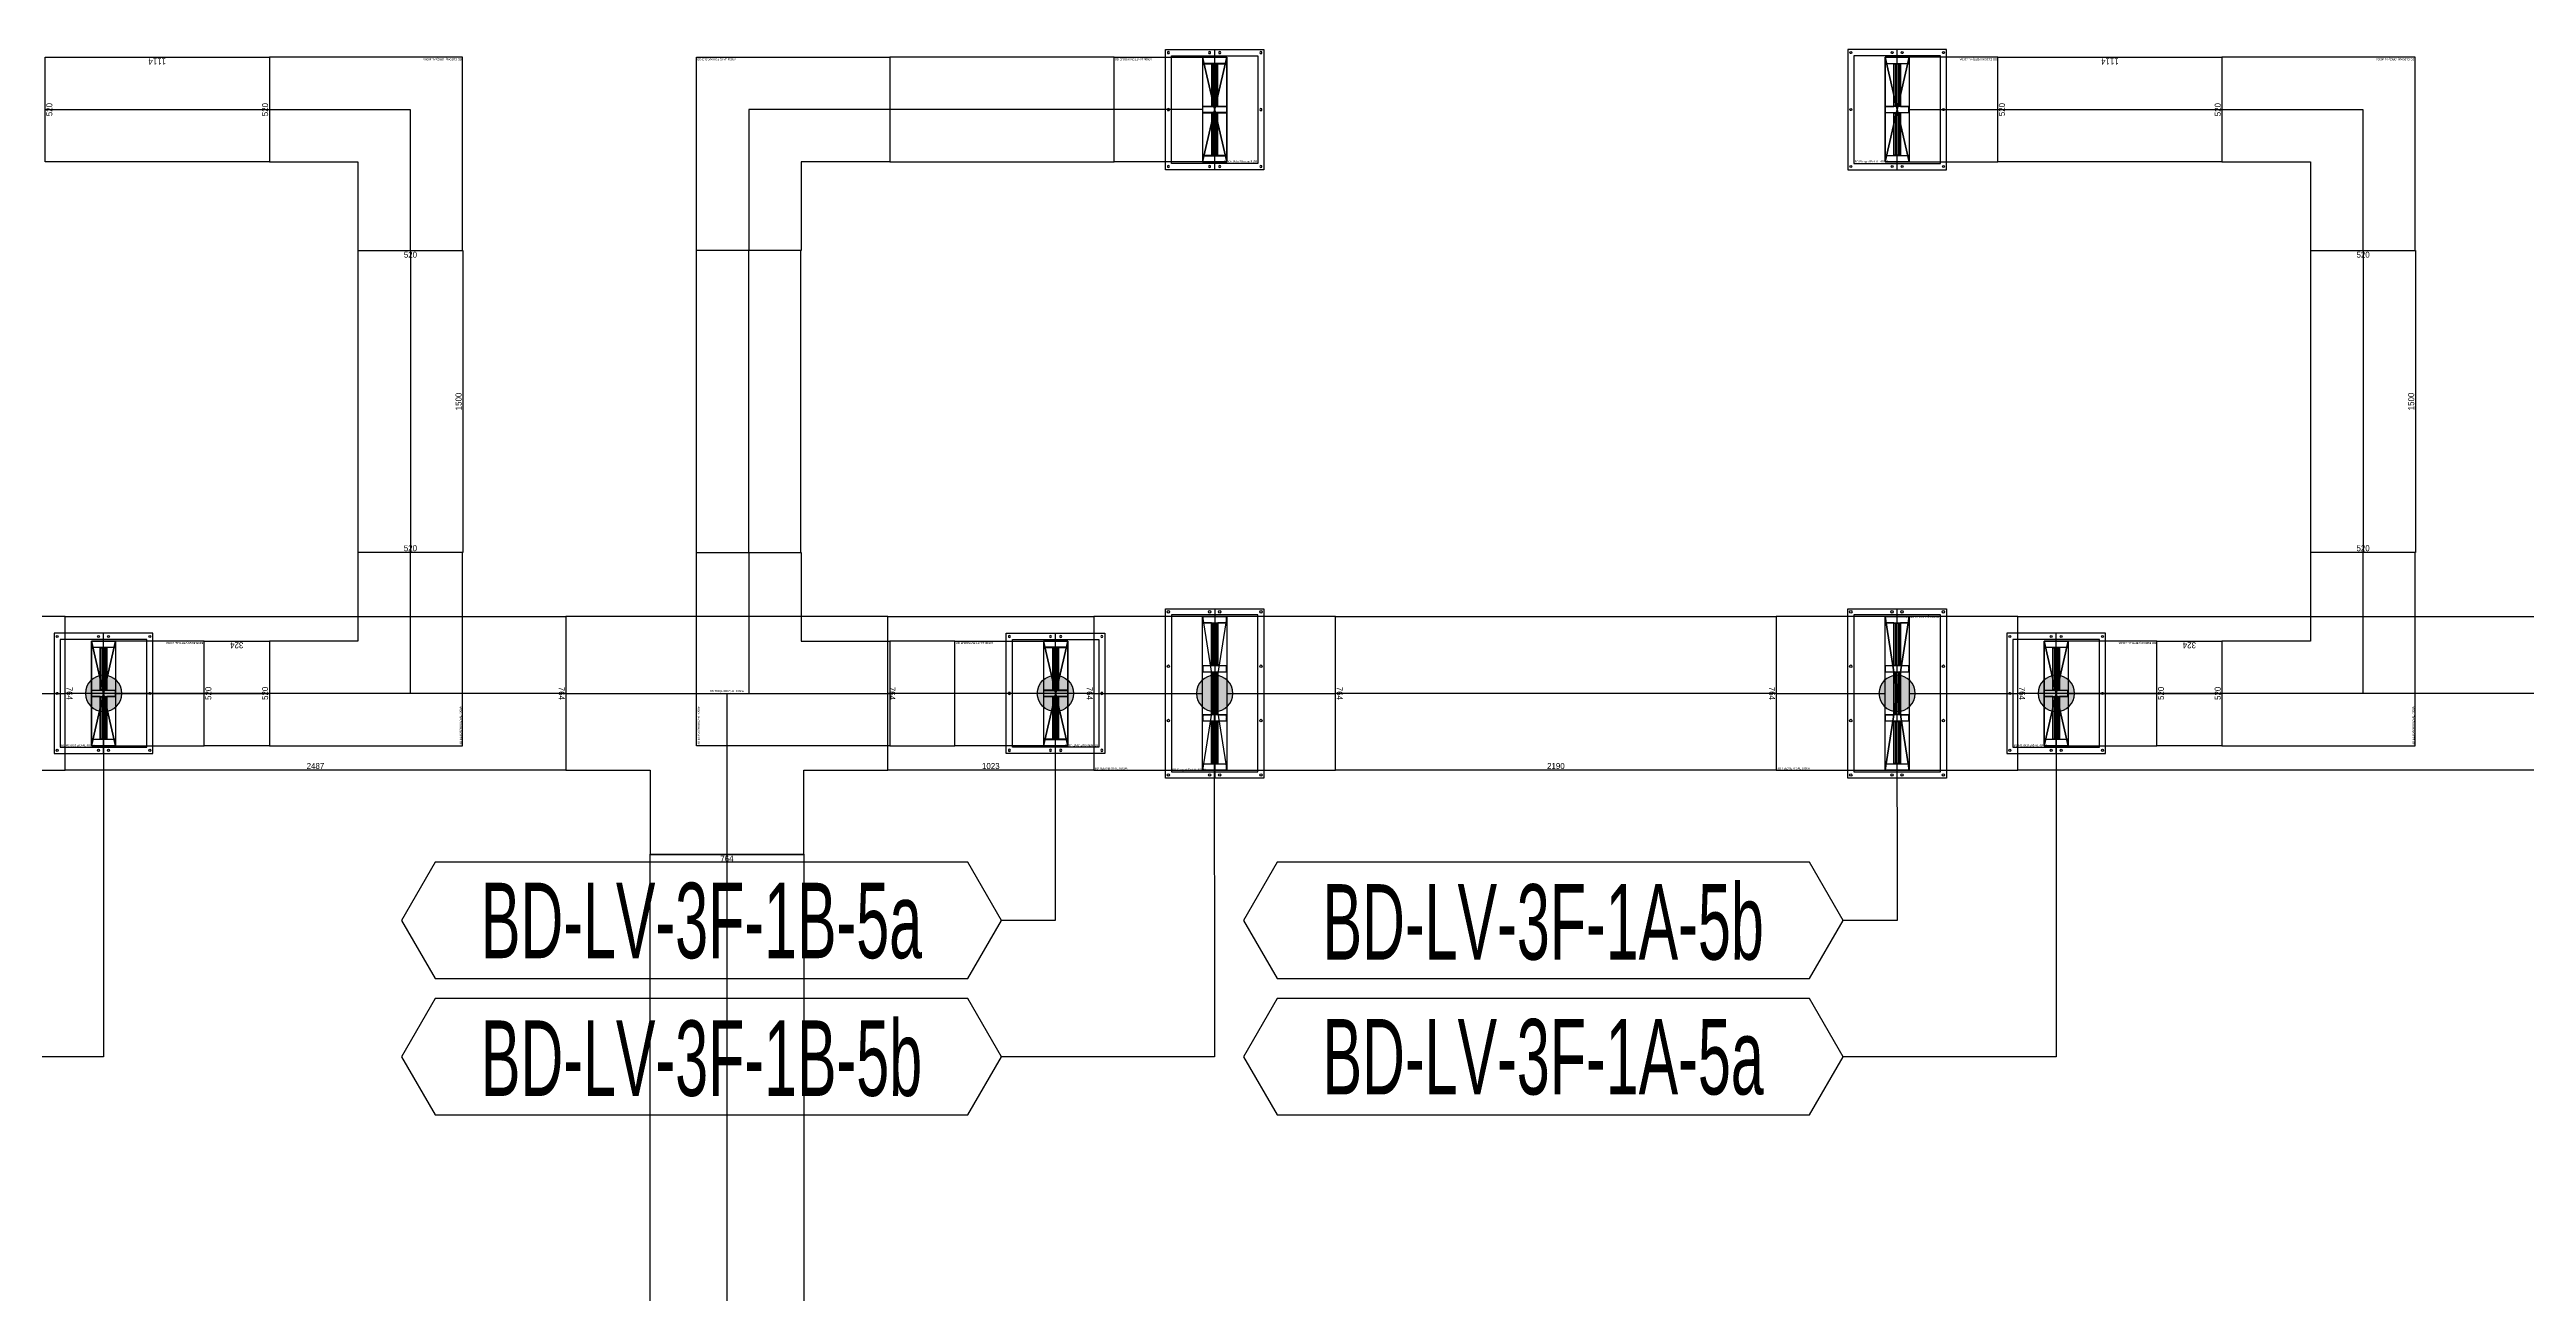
# Model space of a CAD drawing. Header units: millimetres. Extents: x 28486 to 374549, y -351975 to 868946.
# Drawn here: x 121921 to 134225, y 486474 to 492654 of the extents above; entities that cross this region are included whole.
import ezdxf
from ezdxf.enums import TextEntityAlignment as Align

# ---------------------------------------------------------------- set-up
doc = ezdxf.new("R2010")
doc.units = ezdxf.units.MM
doc.header["$LTSCALE"] = 150
doc.layers.get('Defpoints').update_dxf_attribs({"color": 150})
for name, color, linetype in [('-----27 Bus Duct_LV_380-220V', 200, 'Continuous'), ('-----27 Bus Duct_LV_380-220V_LOAD BANK', 7, 'Continuous'), ('-----29 주기', 1, 'Continuous'), ('-----30 Text', 2, 'Continuous'), ('-----99 Cable Schedule', 2, 'Continuous')]:
    doc.layers.add(name, color=color, linetype=linetype)
doc.styles.add('ELEC', font='')
doc.styles.get("Standard").update_dxf_attribs({"font": ''})
doc.styles.get('ELEC').set_extended_font_data('Dotum')
doc.styles.get('Standard').set_extended_font_data('Dotum')
doc.dimstyles.new('전기통신참고용-치수', dxfattribs={"dimscale": 15, "dimtxt": 2, "dimasz": 0, "dimexe": 0, "dimexo": 0, "dimgap": 0.4, "dimtad": 4, "dimdec": 0, "dimzin": 0, "dimdsep": 46, "dimtxsty": 'Standard', "dimblk": 'NONE', "dimcen": 0, "dimse1": 1, "dimse2": 1, "dimsd1": 1, "dimsd2": 1, "dimclrd": 8, "dimclre": 8, "dimclrt": 8, "dimadec": 0, "dimazin": 0, "dimtfac": 1, "dimtdec": 0, "dimtix": 1, "dimtmove": 2, "dimatfit": 0, "dimldrblk": 'NONE', "dimfxl": 2, "dimtolj": 1, "dimtzin": 0, "dimarcsym": 0})

# ---------------------------------------------------------------- blocks, each defined once
blk = doc.blocks.new('*D330')
at = {"layer": 'Defpoints', "color": 0, "transparency": 16777216}
for p in [(0, -9677), (764, -9677), (764, -9677)]:
    blk.add_point(p, dxfattribs=at)
at = {"color": 0, "transparency": 16777216, "insert": (382, -9699), "char_height": 30, "attachment_point": 5}
blk.add_mtext('\\A1;{\\C0;764}', dxfattribs=at)
blk = doc.blocks.new('_None')
blk = doc.blocks.new('*D331')
at = {"layer": 'Defpoints', "color": 0, "transparency": 16777216}
for p in [(764, -9677), (764, -9677), (764, -15771)]:
    blk.add_point(p, dxfattribs=at)
at = {"color": 0, "transparency": 16777216, "insert": (743, -12724), "char_height": 30, "attachment_point": 5, "rotation": 90}
blk.add_mtext('\\A1;{\\C0;6094}', dxfattribs=at)
blk = doc.blocks.new('*D332')
at = {"layer": 'Defpoints', "color": 0, "transparency": 16777216}
for p in [(0, -15771), (764, -15771), (764, -15771)]:
    blk.add_point(p, dxfattribs=at)
at = {"color": 0, "transparency": 16777216, "insert": (382, -15750), "char_height": 30, "attachment_point": 5}
blk.add_mtext('\\A1;{\\C0;764}', dxfattribs=at)
blk = doc.blocks.new('*U21')
at = {"color": 0}
blk.add_lwpolyline([(-800, -382), (-382, -382), (-382, -800), (382, -800), (382, -382), (800, -382), (800, 382), (-800, 382)], close=True, dxfattribs=at)
at = {"color": 1}
for points in [[(-800, 0), (800, 0)], [(0, 0), (0, -800)]]:
    blk.add_lwpolyline(points, dxfattribs=at)
at = {"color": 0, "style": 'ELEC'}
blk.add_text('BD TEE(HORIZ)-AL 6300A', height=10, dxfattribs=at).set_placement((0, 10), align=Align.MIDDLE)
blk = doc.blocks.new('*U5')
at = {"color": 1}
for p, q in [((60, 382), (-60, -382)), ((-60, 382), (60, -382))]:
    blk.add_line(p, q, dxfattribs=at)
at = {"color": 0}
blk.add_line((0, 420.5), (0, -420.5), dxfattribs=at)
for points in [[(245, -420.5), (-245, -420.5), (-245, 420.5), (245, 420.5)], [(-215, -389.5), (215, -389.5), (215, 389.5), (-215, 389.5)]]:
    blk.add_lwpolyline(points, close=True, dxfattribs=at)
at = {"color": 1}
blk.add_lwpolyline([(60, -382), (-60, -382), (-60, 382), (60, 382)], close=True, dxfattribs=at)
for points in [[(-60, 136, -0.41421356), (-58, 138), (-17.2, 138, 0.41421356), (-16.2, 139), (-16.2, 349, 0.41421356), (-17.2, 350), (-58, 350, -0.41421356), (-60, 352), (-60, 382, -0.41421356), (-59, 381), (-59, 352, 0.41421356), (-58, 351), (58, 351, 0.41421356), (59, 352), (59, 381, -0.41421356), (60, 382), (60, 352, -0.41421356), (58, 350), (17.2, 350, 0.41421356), (16.2, 349), (16.2, 139, 0.41421356), (17.2, 138), (58, 138, -0.41421356), (60, 136), (60, 124, -0.41421356), (59, 125), (59, 136, 0.41421356), (58, 137), (-58, 137, 0.41421356), (-59, 136), (-59, 125, -0.41421356), (-60, 124), (-60, 124), (-60, 124), (-60, 124)], [(-15.2, 139), (-15.2, 349, -0.41421356), (-14.2, 350), (14.2, 350, -0.41421356), (15.2, 349), (15.2, 139, -0.41421356), (14.2, 138), (-14.2, 138, -0.41421356)], [(-14.2, 140), (-14.2, 348, -0.41421356), (-13.2, 349), (-8.85, 349, -0.41421356), (-7.85, 348), (-7.85, 140, -0.41421356), (-8.85, 139), (-13.2, 139, -0.41421356)], [(-6.85, 140), (-6.85, 348, -0.41421356), (-5.85, 349), (-1.5, 349, -0.41421356), (-0.5, 348), (-0.5, 140, -0.41421356), (-1.5, 139), (-5.85, 139, -0.41421356)], [(0.5, 140), (0.5, 348, -0.41421356), (1.5, 349), (5.85, 349, -0.41421356), (6.85, 348), (6.85, 140, -0.41421356), (5.85, 139), (1.5, 139, -0.41421356)], [(7.85, 140), (7.85, 348, -0.41421356), (8.85, 349), (13.2, 349, -0.41421356), (14.2, 348), (14.2, 140, -0.41421356), (13.2, 139), (8.85, 139, -0.41421356)], [(-60, -108, -0.41421356), (-58, -106), (-17.2, -106, 0.41421356), (-16.2, -105), (-16.2, 105, 0.41421356), (-17.2, 106), (-58, 106, -0.41421356), (-60, 108), (-60, 122, -0.41421356), (-59, 121), (-59, 108, 0.41421356), (-58, 107), (58, 107, 0.41421356), (59, 108), (59, 121, -0.41421356), (60, 122), (60, 108, -0.41421356), (58, 106), (17.2, 106, 0.41421356), (16.2, 105), (16.2, -105, 0.41421356), (17.2, -106), (58, -106, -0.41421356), (60, -108), (60, -121, -0.41421356), (59, -120), (59, -108, 0.41421356), (58, -107), (-58, -107, 0.41421356), (-59, -108), (-59, -120, -0.41421356), (-60, -121), (-60, -121), (-60, -121), (-60, -121)], [(-15.2, -105), (-15.2, 105, -0.41421356), (-14.2, 106), (14.2, 106, -0.41421356), (15.2, 105), (15.2, -105, -0.41421356), (14.2, -106), (-14.2, -106, -0.41421356)], [(-14.2, -104), (-14.2, 104, -0.41421356), (-13.2, 105), (-8.85, 105, -0.41421356), (-7.85, 104), (-7.85, -104, -0.41421356), (-8.85, -105), (-13.2, -105, -0.41421356)], [(-6.85, -104), (-6.85, 104, -0.41421356), (-5.85, 105), (-1.5, 105, -0.41421356), (-0.5, 104), (-0.5, -104, -0.41421356), (-1.5, -105), (-5.85, -105, -0.41421356)], [(0.5, -104), (0.5, 104, -0.41421356), (1.5, 105), (5.85, 105, -0.41421356), (6.85, 104), (6.85, -104, -0.41421356), (5.85, -105), (1.5, -105, -0.41421356)], [(7.85, -104), (7.85, 104, -0.41421356), (8.85, 105), (13.2, 105, -0.41421356), (14.2, 104), (14.2, -104, -0.41421356), (13.2, -105), (8.85, -105, -0.41421356)], [(-60, -352, -0.41421356), (-58, -350), (-17.2, -350, 0.41421356), (-16.2, -349), (-16.2, -139, 0.41421356), (-17.2, -138), (-58, -138, -0.41421356), (-60, -136), (-60, -123, -0.41421356), (-59, -124), (-59, -136, 0.41421356), (-58, -137), (58, -137, 0.41421356), (59, -136), (59, -124, -0.41421356), (60, -123), (60, -136, -0.41421356), (58, -138), (17.2, -138, 0.41421356), (16.2, -139), (16.2, -349, 0.41421356), (17.2, -350), (58, -350, -0.41421356), (60, -352), (60, -382, -0.41421356), (59, -381), (59, -352, 0.41421356), (58, -351), (-58, -351, 0.41421356), (-59, -352), (-59, -381, -0.41421356), (-60, -382), (-60, -382), (-60, -382), (-60, -382)], [(-15.2, -349), (-15.2, -139, -0.41421356), (-14.2, -138), (14.2, -138, -0.41421356), (15.2, -139), (15.2, -349, -0.41421356), (14.2, -350), (-14.2, -350, -0.41421356)], [(-14.2, -348), (-14.2, -140, -0.41421356), (-13.2, -139), (-8.85, -139, -0.41421356), (-7.85, -140), (-7.85, -348, -0.41421356), (-8.85, -349), (-13.2, -349, -0.41421356)], [(-6.85, -348), (-6.85, -140, -0.41421356), (-5.85, -139), (-1.5, -139, -0.41421356), (-0.5, -140), (-0.5, -348, -0.41421356), (-1.5, -349), (-5.85, -349, -0.41421356)], [(0.5, -348), (0.5, -140, -0.41421356), (1.5, -139), (5.85, -139, -0.41421356), (6.85, -140), (6.85, -348, -0.41421356), (5.85, -349), (1.5, -349, -0.41421356)], [(7.85, -348), (7.85, -140, -0.41421356), (8.85, -139), (13.2, -139, -0.41421356), (14.2, -140), (14.2, -348, -0.41421356), (13.2, -349), (8.85, -349, -0.41421356)]]:
    blk.add_lwpolyline(points, format="xyb", close=True, dxfattribs=at)
at = {"color": 0}
for centre in [(-230, 405), (-25, 405), (25, 405), (230, 405), (-230, 135), (230, 135), (-230, -135), (230, -135), (-230, -405), (-25, -405), (25, -405), (230, -405)]:
    blk.add_circle(centre, 6, dxfattribs=at)
at = {"color": 0, "style": 'ELEC'}
blk.add_text('BD Flanged End-AL 6300A', height=10, dxfattribs=at).set_placement((-210, -379.5), align=Align.MIDDLE_LEFT)
blk = doc.blocks.new('*U23')
at = {"color": 1}
for p, q in [((60, 260), (-60, -260)), ((-60, 260), (60, -260))]:
    blk.add_line(p, q, dxfattribs=at)
at = {"color": 0}
blk.add_line((0, -298.5), (0, 298.5), dxfattribs=at)
for points in [[(-245, -298.5), (245, -298.5), (245, 298.5), (-245, 298.5)], [(-215, -267.5), (215, -267.5), (215, 267.5), (-215, 267.5)]]:
    blk.add_lwpolyline(points, close=True, dxfattribs=at)
at = {"color": 1}
blk.add_lwpolyline([(60, -260), (-60, -260), (-60, 260), (60, 260)], close=True, dxfattribs=at)
for points in [[(-60, 14, -0.41421356), (-58, 16), (-17.2, 16, 0.41421356), (-16.2, 17), (-16.2, 227, 0.41421356), (-17.2, 228), (-58, 228, -0.41421356), (-60, 230), (-60, 260, -0.41421356), (-59, 259), (-59, 230, 0.41421356), (-58, 229), (58, 229, 0.41421356), (59, 230), (59, 259, -0.41421356), (60, 260), (60, 230, -0.41421356), (58, 228), (17.2, 228, 0.41421356), (16.2, 227), (16.2, 17, 0.41421356), (17.2, 16), (58, 16, -0.41421356), (60, 14), (60, 2, -0.41421356), (59, 3), (59, 14, 0.41421356), (58, 15), (-58, 15, 0.41421356), (-59, 14), (-59, 3, -0.41421356), (-60, 2), (-60, 2), (-60, 2), (-60, 2)], [(-15.2, 17), (-15.2, 227, -0.41421356), (-14.2, 228), (14.2, 228, -0.41421356), (15.2, 227), (15.2, 17, -0.41421356), (14.2, 16), (-14.2, 16, -0.41421356)], [(-14.2, 18), (-14.2, 226, -0.41421356), (-13.2, 227), (-8.85, 227, -0.41421356), (-7.85, 226), (-7.85, 18, -0.41421356), (-8.85, 17), (-13.2, 17, -0.41421356)], [(-6.85, 18), (-6.85, 226, -0.41421356), (-5.85, 227), (-1.5, 227, -0.41421356), (-0.5, 226), (-0.5, 18, -0.41421356), (-1.5, 17), (-5.85, 17, -0.41421356)], [(0.5, 18), (0.5, 226, -0.41421356), (1.5, 227), (5.85, 227, -0.41421356), (6.85, 226), (6.85, 18, -0.41421356), (5.85, 17), (1.5, 17, -0.41421356)], [(7.85, 18), (7.85, 226, -0.41421356), (8.85, 227), (13.2, 227, -0.41421356), (14.2, 226), (14.2, 18, -0.41421356), (13.2, 17), (8.85, 17, -0.41421356)], [(-60, -230, -0.41421356), (-58, -228), (-17.2, -228, 0.41421356), (-16.2, -227), (-16.2, -17, 0.41421356), (-17.2, -16), (-58, -16, -0.41421356), (-60, -14), (-60, 0, -0.41421356), (-59, -1), (-59, -14, 0.41421356), (-58, -15), (58, -15, 0.41421356), (59, -14), (59, -1, -0.41421356), (60, 0), (60, -14, -0.41421356), (58, -16), (17.2, -16, 0.41421356), (16.2, -17), (16.2, -227, 0.41421356), (17.2, -228), (58, -228, -0.41421356), (60, -230), (60, -260, -0.41421356), (59, -259), (59, -230, 0.41421356), (58, -229), (-58, -229, 0.41421356), (-59, -230), (-59, -259, -0.41421356), (-60, -260), (-60, -260), (-60, -260), (-60, -260)], [(-15.2, -227), (-15.2, -17, -0.41421356), (-14.2, -16), (14.2, -16, -0.41421356), (15.2, -17), (15.2, -227, -0.41421356), (14.2, -228), (-14.2, -228, -0.41421356)], [(-14.2, -226), (-14.2, -18, -0.41421356), (-13.2, -17), (-8.85, -17, -0.41421356), (-7.85, -18), (-7.85, -226, -0.41421356), (-8.85, -227), (-13.2, -227, -0.41421356)], [(-6.85, -226), (-6.85, -18, -0.41421356), (-5.85, -17), (-1.5, -17, -0.41421356), (-0.5, -18), (-0.5, -226, -0.41421356), (-1.5, -227), (-5.85, -227, -0.41421356)], [(0.5, -226), (0.5, -18, -0.41421356), (1.5, -17), (5.85, -17, -0.41421356), (6.85, -18), (6.85, -226, -0.41421356), (5.85, -227), (1.5, -227, -0.41421356)], [(7.85, -226), (7.85, -18, -0.41421356), (8.85, -17), (13.2, -17, -0.41421356), (14.2, -18), (14.2, -226, -0.41421356), (13.2, -227), (8.85, -227, -0.41421356)]]:
    blk.add_lwpolyline(points, format="xyb", close=True, dxfattribs=at)
at = {"color": 0}
for centre in [(-230, 283), (-25, 283), (25, 283), (230, 283), (-230, 0), (230, 0), (-230, -283), (-25, -283), (25, -283), (230, -283)]:
    blk.add_circle(centre, 5, dxfattribs=at)
at = {"color": 0, "style": 'ELEC'}
blk.add_text('BD Flanged End-AL 4000A', height=10, dxfattribs=at).set_placement((-210, -257.5), align=Align.MIDDLE_LEFT)
blk = doc.blocks.new('*U22')
at = {"color": 1}
for p, q in [((340, 260), (220, -260)), ((220, 260), (340, -260))]:
    blk.add_line(p, q, dxfattribs=at)
at = {"color": 0}
blk.add_lwpolyline([(-220, -260), (220, -260), (220, 260), (-220, 260)], close=True, dxfattribs=at)
blk.add_lwpolyline([(220, -260), (340, -260), (340, 260), (220, 260)], dxfattribs=at)
at = {"color": 1}
for points in [[(220, 14, -0.41421356), (222, 16), (262.8, 16, 0.41421356), (263.8, 17), (263.8, 227, 0.41421356), (262.8, 228), (222, 228, -0.41421356), (220, 230), (220, 260, -0.41421356), (221, 259), (221, 230, 0.41421356), (222, 229), (338, 229, 0.41421356), (339, 230), (339, 259, -0.41421356), (340, 260), (340, 230, -0.41421356), (338, 228), (297.2, 228, 0.41421356), (296.2, 227), (296.2, 17, 0.41421356), (297.2, 16), (338, 16, -0.41421356), (340, 14), (340, 2, -0.41421356), (339, 3), (339, 14, 0.41421356), (338, 15), (222, 15, 0.41421356), (221, 14), (221, 3, -0.41421356), (220, 2), (220, 2), (220, 2), (220, 2)], [(264.8, 17), (264.8, 227, -0.41421356), (265.8, 228), (294.2, 228, -0.41421356), (295.2, 227), (295.2, 17, -0.41421356), (294.2, 16), (265.8, 16, -0.41421356)], [(265.8, 18), (265.8, 226, -0.41421356), (266.8, 227), (271.15, 227, -0.41421356), (272.15, 226), (272.15, 18, -0.41421356), (271.15, 17), (266.8, 17, -0.41421356)], [(273.15, 18), (273.15, 226, -0.41421356), (274.15, 227), (278.5, 227, -0.41421356), (279.5, 226), (279.5, 18, -0.41421356), (278.5, 17), (274.15, 17, -0.41421356)], [(280.5, 18), (280.5, 226, -0.41421356), (281.5, 227), (285.85, 227, -0.41421356), (286.85, 226), (286.85, 18, -0.41421356), (285.85, 17), (281.5, 17, -0.41421356)], [(287.85, 18), (287.85, 226, -0.41421356), (288.85, 227), (293.2, 227, -0.41421356), (294.2, 226), (294.2, 18, -0.41421356), (293.2, 17), (288.85, 17, -0.41421356)], [(220, -230, -0.41421356), (222, -228), (262.8, -228, 0.41421356), (263.8, -227), (263.8, -17, 0.41421356), (262.8, -16), (222, -16, -0.41421356), (220, -14), (220, 0, -0.41421356), (221, -1), (221, -14, 0.41421356), (222, -15), (338, -15, 0.41421356), (339, -14), (339, -1, -0.41421356), (340, 0), (340, -14, -0.41421356), (338, -16), (297.2, -16, 0.41421356), (296.2, -17), (296.2, -227, 0.41421356), (297.2, -228), (338, -228, -0.41421356), (340, -230), (340, -260, -0.41421356), (339, -259), (339, -230, 0.41421356), (338, -229), (222, -229, 0.41421356), (221, -230), (221, -259, -0.41421356), (220, -260), (220, -260), (220, -260), (220, -260)], [(264.8, -227), (264.8, -17, -0.41421356), (265.8, -16), (294.2, -16, -0.41421356), (295.2, -17), (295.2, -227, -0.41421356), (294.2, -228), (265.8, -228, -0.41421356)], [(265.8, -226), (265.8, -18, -0.41421356), (266.8, -17), (271.15, -17, -0.41421356), (272.15, -18), (272.15, -226, -0.41421356), (271.15, -227), (266.8, -227, -0.41421356)], [(273.15, -226), (273.15, -18, -0.41421356), (274.15, -17), (278.5, -17, -0.41421356), (279.5, -18), (279.5, -226, -0.41421356), (278.5, -227), (274.15, -227, -0.41421356)], [(280.5, -226), (280.5, -18, -0.41421356), (281.5, -17), (285.85, -17, -0.41421356), (286.85, -18), (286.85, -226, -0.41421356), (285.85, -227), (281.5, -227, -0.41421356)], [(287.85, -226), (287.85, -18, -0.41421356), (288.85, -17), (293.2, -17, -0.41421356), (294.2, -18), (294.2, -226, -0.41421356), (293.2, -227), (288.85, -227, -0.41421356)]]:
    blk.add_lwpolyline(points, format="xyb", close=True, dxfattribs=at)
blk.add_lwpolyline([(220, 0), (-220, 0)], dxfattribs=at)
at = {"color": 0, "style": 'ELEC'}
blk.add_text('BD ELBOW(VERT)-AL 4000A', height=10, dxfattribs=at).set_placement((-215, -250), align=Align.MIDDLE_LEFT)
blk = doc.blocks.new('*D868')
at = {"layer": 'Defpoints', "color": 0, "transparency": 16777216}
for p in [(0, 4800), (520, 4800), (520, 4800)]:
    blk.add_point(p, dxfattribs=at)
at = {"color": 0, "transparency": 16777216, "insert": (260, 4779), "char_height": 30, "attachment_point": 5}
blk.add_mtext('\\A1;{\\C0;520}', dxfattribs=at)
blk = doc.blocks.new('*D869')
at = {"layer": 'Defpoints', "color": 0, "transparency": 16777216}
for p in [(520, 4800), (520, 4800), (520, 4476)]:
    blk.add_point(p, dxfattribs=at)
at = {"color": 0, "transparency": 16777216, "insert": (499, 4638), "char_height": 30, "attachment_point": 5, "rotation": 90}
blk.add_mtext('\\A1;{\\C0;324}', dxfattribs=at)
blk = doc.blocks.new('*D870')
at = {"layer": 'Defpoints', "color": 0, "transparency": 16777216}
for p in [(0, 4476), (520, 4476), (520, 4476)]:
    blk.add_point(p, dxfattribs=at)
at = {"color": 0, "transparency": 16777216, "insert": (260, 4497), "char_height": 30, "attachment_point": 5}
blk.add_mtext('\\A1;{\\C0;520}', dxfattribs=at)
blk = doc.blocks.new('*D788')
at = {"layer": 'Defpoints', "color": 0, "transparency": 16777216}
for p in [(0, 8333), (764, 8333), (764, 8333)]:
    blk.add_point(p, dxfattribs=at)
at = {"color": 0, "transparency": 16777216, "insert": (382, 8312), "char_height": 30, "attachment_point": 5}
blk.add_mtext('\\A1;{\\C0;764}', dxfattribs=at)
blk = doc.blocks.new('*D789')
at = {"layer": 'Defpoints', "color": 0, "transparency": 16777216}
for p in [(764, 8333), (764, 8333), (764, 6143)]:
    blk.add_point(p, dxfattribs=at)
at = {"color": 0, "transparency": 16777216, "insert": (743, 7238), "char_height": 30, "attachment_point": 5, "rotation": 90}
blk.add_mtext('\\A1;{\\C0;2190}', dxfattribs=at)
blk = doc.blocks.new('*D790')
at = {"layer": 'Defpoints', "color": 0, "transparency": 16777216}
for p in [(0, 6143), (764, 6143), (764, 6143)]:
    blk.add_point(p, dxfattribs=at)
at = {"color": 0, "transparency": 16777216, "insert": (382, 6164), "char_height": 30, "attachment_point": 5}
blk.add_mtext('\\A1;{\\C0;764}', dxfattribs=at)
blk = doc.blocks.new('*U114')
at = {"color": 1}
for p, q in [((390, 382), (270, -382)), ((270, 382), (390, -382)), ((-270, 0), (270, 0)), ((390, 0), (930, 0))]:
    blk.add_line(p, q, dxfattribs=at)
at = {"color": 0}
for points in [[(-270, -382), (270, -382), (270, 382), (-270, 382)], [(390, -382), (930, -382), (930, 382), (390, 382)]]:
    blk.add_lwpolyline(points, close=True, dxfattribs=at)
for points in [[(390, 382), (270, 382)], [(270, -382), (390, -382)]]:
    blk.add_lwpolyline(points, dxfattribs=at)
at = {"color": 1}
for points in [[(270, 136, -0.41421356), (272, 138), (312.8, 138, 0.41421356), (313.8, 139), (313.8, 349, 0.41421356), (312.8, 350), (272, 350, -0.41421356), (270, 352), (270, 382, -0.41421356), (271, 381), (271, 352, 0.41421356), (272, 351), (388, 351, 0.41421356), (389, 352), (389, 381, -0.41421356), (390, 382), (390, 352, -0.41421356), (388, 350), (347.2, 350, 0.41421356), (346.2, 349), (346.2, 139, 0.41421356), (347.2, 138), (388, 138, -0.41421356), (390, 136), (390, 124, -0.41421356), (389, 125), (389, 136, 0.41421356), (388, 137), (272, 137, 0.41421356), (271, 136), (271, 125, -0.41421356), (270, 124), (270, 124), (270, 124), (270, 124)], [(314.8, 139), (314.8, 349, -0.41421356), (315.8, 350), (344.2, 350, -0.41421356), (345.2, 349), (345.2, 139, -0.41421356), (344.2, 138), (315.8, 138, -0.41421356)], [(315.8, 140), (315.8, 348, -0.41421356), (316.8, 349), (321.15, 349, -0.41421356), (322.15, 348), (322.15, 140, -0.41421356), (321.15, 139), (316.8, 139, -0.41421356)], [(323.15, 140), (323.15, 348, -0.41421356), (324.15, 349), (328.5, 349, -0.41421356), (329.5, 348), (329.5, 140, -0.41421356), (328.5, 139), (324.15, 139, -0.41421356)], [(330.5, 140), (330.5, 348, -0.41421356), (331.5, 349), (335.85, 349, -0.41421356), (336.85, 348), (336.85, 140, -0.41421356), (335.85, 139), (331.5, 139, -0.41421356)], [(337.85, 140), (337.85, 348, -0.41421356), (338.85, 349), (343.2, 349, -0.41421356), (344.2, 348), (344.2, 140, -0.41421356), (343.2, 139), (338.85, 139, -0.41421356)], [(270, -108, -0.41421356), (272, -106), (312.8, -106, 0.41421356), (313.8, -105), (313.8, 105, 0.41421356), (312.8, 106), (272, 106, -0.41421356), (270, 108), (270, 122, -0.41421356), (271, 121), (271, 108, 0.41421356), (272, 107), (388, 107, 0.41421356), (389, 108), (389, 121, -0.41421356), (390, 122), (390, 108, -0.41421356), (388, 106), (347.2, 106, 0.41421356), (346.2, 105), (346.2, -105, 0.41421356), (347.2, -106), (388, -106, -0.41421356), (390, -108), (390, -121, -0.41421356), (389, -120), (389, -108, 0.41421356), (388, -107), (272, -107, 0.41421356), (271, -108), (271, -120, -0.41421356), (270, -121), (270, -121), (270, -121), (270, -121)], [(314.8, -105), (314.8, 105, -0.41421356), (315.8, 106), (344.2, 106, -0.41421356), (345.2, 105), (345.2, -105, -0.41421356), (344.2, -106), (315.8, -106, -0.41421356)], [(315.8, -104), (315.8, 104, -0.41421356), (316.8, 105), (321.15, 105, -0.41421356), (322.15, 104), (322.15, -104, -0.41421356), (321.15, -105), (316.8, -105, -0.41421356)], [(323.15, -104), (323.15, 104, -0.41421356), (324.15, 105), (328.5, 105, -0.41421356), (329.5, 104), (329.5, -104, -0.41421356), (328.5, -105), (324.15, -105, -0.41421356)], [(330.5, -104), (330.5, 104, -0.41421356), (331.5, 105), (335.85, 105, -0.41421356), (336.85, 104), (336.85, -104, -0.41421356), (335.85, -105), (331.5, -105, -0.41421356)], [(337.85, -104), (337.85, 104, -0.41421356), (338.85, 105), (343.2, 105, -0.41421356), (344.2, 104), (344.2, -104, -0.41421356), (343.2, -105), (338.85, -105, -0.41421356)], [(270, -352, -0.41421356), (272, -350), (312.8, -350, 0.41421356), (313.8, -349), (313.8, -139, 0.41421356), (312.8, -138), (272, -138, -0.41421356), (270, -136), (270, -123, -0.41421356), (271, -124), (271, -136, 0.41421356), (272, -137), (388, -137, 0.41421356), (389, -136), (389, -124, -0.41421356), (390, -123), (390, -136, -0.41421356), (388, -138), (347.2, -138, 0.41421356), (346.2, -139), (346.2, -349, 0.41421356), (347.2, -350), (388, -350, -0.41421356), (390, -352), (390, -382, -0.41421356), (389, -381), (389, -352, 0.41421356), (388, -351), (272, -351, 0.41421356), (271, -352), (271, -381, -0.41421356), (270, -382), (270, -382), (270, -382), (270, -382)], [(314.8, -349), (314.8, -139, -0.41421356), (315.8, -138), (344.2, -138, -0.41421356), (345.2, -139), (345.2, -349, -0.41421356), (344.2, -350), (315.8, -350, -0.41421356)], [(315.8, -348), (315.8, -140, -0.41421356), (316.8, -139), (321.15, -139, -0.41421356), (322.15, -140), (322.15, -348, -0.41421356), (321.15, -349), (316.8, -349, -0.41421356)], [(323.15, -348), (323.15, -140, -0.41421356), (324.15, -139), (328.5, -139, -0.41421356), (329.5, -140), (329.5, -348, -0.41421356), (328.5, -349), (324.15, -349, -0.41421356)], [(330.5, -348), (330.5, -140, -0.41421356), (331.5, -139), (335.85, -139, -0.41421356), (336.85, -140), (336.85, -348, -0.41421356), (335.85, -349), (331.5, -349, -0.41421356)], [(337.85, -348), (337.85, -140, -0.41421356), (338.85, -139), (343.2, -139, -0.41421356), (344.2, -140), (344.2, -348, -0.41421356), (343.2, -349), (338.85, -349, -0.41421356)]]:
    blk.add_lwpolyline(points, format="xyb", close=True, dxfattribs=at)
at = {"color": 0, "style": 'ELEC'}
blk.add_text('BD TEE(VERT)-AL 6300A', height=10, dxfattribs=at).set_placement((-265, -372), align=Align.MIDDLE_LEFT)
blk = doc.blocks.new('*D800')
at = {"layer": 'Defpoints', "color": 0, "transparency": 16777216}
for p in [(0, 10159), (764, 10159), (764, 10159)]:
    blk.add_point(p, dxfattribs=at)
at = {"color": 0, "transparency": 16777216, "insert": (382, 10138), "char_height": 30, "attachment_point": 5}
blk.add_mtext('\\A1;{\\C0;764}', dxfattribs=at)
blk = doc.blocks.new('*D801')
at = {"layer": 'Defpoints', "color": 0, "transparency": 16777216}
for p in [(764, 10159), (764, 10159), (764, 4049)]:
    blk.add_point(p, dxfattribs=at)
at = {"color": 0, "transparency": 16777216, "insert": (743, 7104), "char_height": 30, "attachment_point": 5, "rotation": 90}
blk.add_mtext('\\A1;{\\C0;6110}', dxfattribs=at)
blk = doc.blocks.new('*D802')
at = {"layer": 'Defpoints', "color": 0, "transparency": 16777216}
for p in [(0, 4049), (764, 4049), (764, 4049)]:
    blk.add_point(p, dxfattribs=at)
at = {"color": 0, "transparency": 16777216, "insert": (382, 4070), "char_height": 30, "attachment_point": 5}
blk.add_mtext('\\A1;{\\C0;764}', dxfattribs=at)
blk = doc.blocks.new('A$C9a0ab699')
h = blk.add_hatch(color=0)
edge = h.paths.add_edge_path()
edge.add_arc((0, 0), 64, 720, 1080, ccw=False)
at = {"color": 0}
blk.add_circle((0, 0), 64, dxfattribs=at)
blk = doc.blocks.new('*D796')
at = {"layer": 'Defpoints', "color": 0, "transparency": 16777216}
for p in [(0, 8333), (764, 8333), (764, 8333)]:
    blk.add_point(p, dxfattribs=at)
at = {"color": 0, "transparency": 16777216, "insert": (382, 8312), "char_height": 30, "attachment_point": 5}
blk.add_mtext('\\A1;{\\C0;764}', dxfattribs=at)
blk = doc.blocks.new('*D797')
at = {"layer": 'Defpoints', "color": 0, "transparency": 16777216}
for p in [(764, 8333), (764, 8333), (764, 7310)]:
    blk.add_point(p, dxfattribs=at)
at = {"color": 0, "transparency": 16777216, "insert": (743, 7821), "char_height": 30, "attachment_point": 5, "rotation": 90}
blk.add_mtext('\\A1;{\\C0;1023}', dxfattribs=at)
blk = doc.blocks.new('*D798')
at = {"layer": 'Defpoints', "color": 0, "transparency": 16777216}
for p in [(0, 7310), (764, 7310), (764, 7310)]:
    blk.add_point(p, dxfattribs=at)
at = {"color": 0, "transparency": 16777216, "insert": (382, 7331), "char_height": 30, "attachment_point": 5}
blk.add_mtext('\\A1;{\\C0;764}', dxfattribs=at)
blk = doc.blocks.new('*D792')
at = {"layer": 'Defpoints', "color": 0, "transparency": 16777216}
for p in [(0, 8407), (764, 8407), (764, 8407)]:
    blk.add_point(p, dxfattribs=at)
at = {"color": 0, "transparency": 16777216, "insert": (382, 8386), "char_height": 30, "attachment_point": 5}
blk.add_mtext('\\A1;{\\C0;764}', dxfattribs=at)
blk = doc.blocks.new('*D793')
at = {"layer": 'Defpoints', "color": 0, "transparency": 16777216}
for p in [(764, 8407), (764, 8407), (764, 5920)]:
    blk.add_point(p, dxfattribs=at)
at = {"color": 0, "transparency": 16777216, "insert": (743, 7163), "char_height": 30, "attachment_point": 5, "rotation": 90}
blk.add_mtext('\\A1;{\\C0;2487}', dxfattribs=at)
blk = doc.blocks.new('*D794')
at = {"layer": 'Defpoints', "color": 0, "transparency": 16777216}
for p in [(0, 5920), (764, 5920), (764, 5920)]:
    blk.add_point(p, dxfattribs=at)
at = {"color": 0, "transparency": 16777216, "insert": (382, 5941), "char_height": 30, "attachment_point": 5}
blk.add_mtext('\\A1;{\\C0;764}', dxfattribs=at)
blk = doc.blocks.new('*D864')
at = {"layer": 'Defpoints', "color": 0, "transparency": 16777216}
for p in [(0, 4800), (520, 4800), (520, 4800)]:
    blk.add_point(p, dxfattribs=at)
at = {"color": 0, "transparency": 16777216, "insert": (260, 4779), "char_height": 30, "attachment_point": 5}
blk.add_mtext('\\A1;{\\C0;520}', dxfattribs=at)
blk = doc.blocks.new('*D865')
at = {"layer": 'Defpoints', "color": 0, "transparency": 16777216}
for p in [(520, 4800), (520, 4800), (520, 3686)]:
    blk.add_point(p, dxfattribs=at)
at = {"color": 0, "transparency": 16777216, "insert": (499, 4243), "char_height": 30, "attachment_point": 5, "rotation": 90}
blk.add_mtext('\\A1;{\\C0;1114}', dxfattribs=at)
blk = doc.blocks.new('*D866')
at = {"layer": 'Defpoints', "color": 0, "transparency": 16777216}
for p in [(0, 3686), (520, 3686), (520, 3686)]:
    blk.add_point(p, dxfattribs=at)
at = {"color": 0, "transparency": 16777216, "insert": (260, 3707), "char_height": 30, "attachment_point": 5}
blk.add_mtext('\\A1;{\\C0;520}', dxfattribs=at)
blk = doc.blocks.new('*U24')
at = {"color": 0}
blk.add_lwpolyline([(-260, -260), (700, -260), (700, 260), (260, 260), (260, 700), (-260, 700)], close=True, dxfattribs=at)
at = {"color": 1}
blk.add_lwpolyline([(700, 0), (0, 0), (0, 700)], dxfattribs=at)
at = {"color": 0, "style": 'ELEC'}
blk.add_text('BD ELBOW(HORIZ)-AL 4000A', height=10, dxfattribs=at).set_placement((-255, -250), align=Align.MIDDLE_LEFT)
blk = doc.blocks.new('*D872')
at = {"layer": 'Defpoints', "color": 0, "transparency": 16777216}
for p in [(0, 4150), (520, 4150), (520, 4150)]:
    blk.add_point(p, dxfattribs=at)
at = {"color": 0, "transparency": 16777216, "insert": (260, 4129), "char_height": 30, "attachment_point": 5}
blk.add_mtext('\\A1;{\\C0;520}', dxfattribs=at)
blk = doc.blocks.new('*D873')
at = {"layer": 'Defpoints', "color": 0, "transparency": 16777216}
for p in [(520, 4150), (520, 4150), (520, 2650)]:
    blk.add_point(p, dxfattribs=at)
at = {"color": 0, "transparency": 16777216, "insert": (499, 3400), "char_height": 30, "attachment_point": 5, "rotation": 90}
blk.add_mtext('\\A1;{\\C0;1500}', dxfattribs=at)
blk = doc.blocks.new('*D874')
at = {"layer": 'Defpoints', "color": 0, "transparency": 16777216}
for p in [(0, 2650), (520, 2650), (520, 2650)]:
    blk.add_point(p, dxfattribs=at)
at = {"color": 0, "transparency": 16777216, "insert": (260, 2671), "char_height": 30, "attachment_point": 5}
blk.add_mtext('\\A1;{\\C0;520}', dxfattribs=at)
blk = doc.blocks.new('*U329')
at = {"color": 1}
blk.add_line((382, -9677.5), (382, -15771.5), dxfattribs=at)
at = {"color": 0}
blk.add_lwpolyline([(764, -15771.5), (0, -15771.5), (0, -9677.5), (764, -9677.5)], close=True, dxfattribs=at)
for base, p1, p2, override, picture, middle in [((764, -9677.5), (0, -9677.5), (764, -9677.5), {"dimtxsty": 'Standard', "dimclrd": 0, "dimclre": 0, "dimclrt": 0}, '*D330', (382, -9698.5)), ((764, -15771.5), (0, -15771.5), (764, -15771.5), {"dimtad": 1, "dimtxsty": 'Standard', "dimclrd": 0, "dimclre": 0, "dimclrt": 0}, '*D332', (382, -15750.5))]:
    dim = blk.add_linear_dim(base=base, p1=p1, p2=p2, text='{\\C0;<>}', dimstyle='전기통신참고용-치수', override=override, dxfattribs=at)
    dim.commit()
    dim.dimension.update_dxf_attribs({"geometry": picture, "text_midpoint": middle})
dim = blk.add_linear_dim(base=(764, -9677.5), p1=(764, -15771.5), p2=(764, -9677.5), angle=90, text='{\\C0;<>}', dimstyle='전기통신참고용-치수', override={"dimtad": 1, "dimtxsty": 'Standard', "dimclrd": 0, "dimclre": 0, "dimclrt": 0}, dxfattribs=at)
dim.commit()
dim.dimension.update_dxf_attribs({"geometry": '*D331', "text_midpoint": (743, -12724.5)})
blk = doc.blocks.new('*U867')
at = {"color": 1}
blk.add_line((260, 4800), (260, 4476), dxfattribs=at)
at = {"color": 0}
blk.add_lwpolyline([(520, 4476), (0, 4476), (0, 4800), (520, 4800)], close=True, dxfattribs=at)
for base, p1, p2, override, picture, middle in [((520, 4800), (0, 4800), (520, 4800), {"dimtxsty": 'Standard', "dimclrd": 0, "dimclre": 0, "dimclrt": 0}, '*D868', (260, 4779)), ((520, 4476), (0, 4476), (520, 4476), {"dimtad": 1, "dimtxsty": 'Standard', "dimclrd": 0, "dimclre": 0, "dimclrt": 0}, '*D870', (260, 4497))]:
    dim = blk.add_linear_dim(base=base, p1=p1, p2=p2, text='{\\C0;<>}', dimstyle='전기통신참고용-치수', override=override, dxfattribs=at)
    dim.commit()
    dim.dimension.update_dxf_attribs({"geometry": picture, "text_midpoint": middle})
dim = blk.add_linear_dim(base=(520, 4800), p1=(520, 4476), p2=(520, 4800), angle=90, text='{\\C0;<>}', dimstyle='전기통신참고용-치수', override={"dimtad": 1, "dimtxsty": 'Standard', "dimclrd": 0, "dimclre": 0, "dimclrt": 0}, dxfattribs=at)
dim.commit()
dim.dimension.update_dxf_attribs({"geometry": '*D869', "text_midpoint": (499, 4638)})
blk = doc.blocks.new('*U787')
at = {"color": 1}
blk.add_line((382, 8332.8), (382, 6142.8), dxfattribs=at)
at = {"color": 0}
blk.add_lwpolyline([(764, 6142.8), (0, 6142.8), (0, 8332.8), (764, 8332.8)], close=True, dxfattribs=at)
for base, p1, p2, override, picture, middle in [((764, 8332.8), (0, 8332.8), (764, 8332.8), {"dimtxsty": 'Standard', "dimclrd": 0, "dimclre": 0, "dimclrt": 0}, '*D788', (382, 8311.8)), ((764, 6142.8), (0, 6142.8), (764, 6142.8), {"dimtad": 1, "dimtxsty": 'Standard', "dimclrd": 0, "dimclre": 0, "dimclrt": 0}, '*D790', (382, 6163.9))]:
    dim = blk.add_linear_dim(base=base, p1=p1, p2=p2, text='{\\C0;<>}', dimstyle='전기통신참고용-치수', override=override, dxfattribs=at)
    dim.commit()
    dim.dimension.update_dxf_attribs({"geometry": picture, "text_midpoint": middle})
dim = blk.add_linear_dim(base=(764, 8332.8), p1=(764, 6142.8), p2=(764, 8332.8), angle=90, text='{\\C0;<>}', dimstyle='전기통신참고용-치수', override={"dimtad": 1, "dimtxsty": 'Standard', "dimclrd": 0, "dimclre": 0, "dimclrt": 0}, dxfattribs=at)
dim.commit()
dim.dimension.update_dxf_attribs({"geometry": '*D789', "text_midpoint": (743, 7237.8)})
blk = doc.blocks.new('*U799')
at = {"color": 1}
blk.add_line((382, 10158.8), (382, 4048.8), dxfattribs=at)
at = {"color": 0}
blk.add_lwpolyline([(764, 4048.8), (0, 4048.8), (0, 10158.8), (764, 10158.8)], close=True, dxfattribs=at)
for base, p1, p2, override, picture, middle in [((764, 10158.8), (0, 10158.8), (764, 10158.8), {"dimtxsty": 'Standard', "dimclrd": 0, "dimclre": 0, "dimclrt": 0}, '*D800', (382, 10137.8)), ((764, 4048.8), (0, 4048.8), (764, 4048.8), {"dimtad": 1, "dimtxsty": 'Standard', "dimclrd": 0, "dimclre": 0, "dimclrt": 0}, '*D802', (382, 4069.9))]:
    dim = blk.add_linear_dim(base=base, p1=p1, p2=p2, text='{\\C0;<>}', dimstyle='전기통신참고용-치수', override=override, dxfattribs=at)
    dim.commit()
    dim.dimension.update_dxf_attribs({"geometry": picture, "text_midpoint": middle})
dim = blk.add_linear_dim(base=(764, 10158.8), p1=(764, 4048.8), p2=(764, 10158.8), angle=90, text='{\\C0;<>}', dimstyle='전기통신참고용-치수', override={"dimtad": 1, "dimtxsty": 'Standard', "dimclrd": 0, "dimclre": 0, "dimclrt": 0}, dxfattribs=at)
dim.commit()
dim.dimension.update_dxf_attribs({"geometry": '*D801', "text_midpoint": (743, 7103.8)})
blk = doc.blocks.new('*U795')
at = {"color": 1}
blk.add_line((382, 8332.8), (382, 7309.8), dxfattribs=at)
at = {"color": 0}
blk.add_lwpolyline([(764, 7309.8), (0, 7309.8), (0, 8332.8), (764, 8332.8)], close=True, dxfattribs=at)
for base, p1, p2, override, picture, middle in [((764, 8332.8), (0, 8332.8), (764, 8332.8), {"dimtxsty": 'Standard', "dimclrd": 0, "dimclre": 0, "dimclrt": 0}, '*D796', (382, 8311.8)), ((764, 7309.8), (0, 7309.8), (764, 7309.8), {"dimtad": 1, "dimtxsty": 'Standard', "dimclrd": 0, "dimclre": 0, "dimclrt": 0}, '*D798', (382, 7330.9))]:
    dim = blk.add_linear_dim(base=base, p1=p1, p2=p2, text='{\\C0;<>}', dimstyle='전기통신참고용-치수', override=override, dxfattribs=at)
    dim.commit()
    dim.dimension.update_dxf_attribs({"geometry": picture, "text_midpoint": middle})
dim = blk.add_linear_dim(base=(764, 8332.8), p1=(764, 7309.8), p2=(764, 8332.8), angle=90, text='{\\C0;<>}', dimstyle='전기통신참고용-치수', override={"dimtad": 1, "dimtxsty": 'Standard', "dimclrd": 0, "dimclre": 0, "dimclrt": 0}, dxfattribs=at)
dim.commit()
dim.dimension.update_dxf_attribs({"geometry": '*D797', "text_midpoint": (743, 7821.3)})
blk = doc.blocks.new('*U791')
at = {"color": 1}
blk.add_line((382, 8406.8), (382, 5919.8), dxfattribs=at)
at = {"color": 0}
blk.add_lwpolyline([(764, 5919.8), (0, 5919.8), (0, 8406.8), (764, 8406.8)], close=True, dxfattribs=at)
for base, p1, p2, override, picture, middle in [((764, 8406.8), (0, 8406.8), (764, 8406.8), {"dimtxsty": 'Standard', "dimclrd": 0, "dimclre": 0, "dimclrt": 0}, '*D792', (382, 8385.8)), ((764, 5919.8), (0, 5919.8), (764, 5919.8), {"dimtad": 1, "dimtxsty": 'Standard', "dimclrd": 0, "dimclre": 0, "dimclrt": 0}, '*D794', (382, 5940.9))]:
    dim = blk.add_linear_dim(base=base, p1=p1, p2=p2, text='{\\C0;<>}', dimstyle='전기통신참고용-치수', override=override, dxfattribs=at)
    dim.commit()
    dim.dimension.update_dxf_attribs({"geometry": picture, "text_midpoint": middle})
dim = blk.add_linear_dim(base=(764, 8406.8), p1=(764, 5919.8), p2=(764, 8406.8), angle=90, text='{\\C0;<>}', dimstyle='전기통신참고용-치수', override={"dimtad": 1, "dimtxsty": 'Standard', "dimclrd": 0, "dimclre": 0, "dimclrt": 0}, dxfattribs=at)
dim.commit()
dim.dimension.update_dxf_attribs({"geometry": '*D793', "text_midpoint": (743, 7163.3)})
blk = doc.blocks.new('*U863')
at = {"color": 1}
blk.add_line((260, 4800), (260, 3686), dxfattribs=at)
at = {"color": 0}
blk.add_lwpolyline([(520, 3686), (0, 3686), (0, 4800), (520, 4800)], close=True, dxfattribs=at)
for base, p1, p2, override, picture, middle in [((520, 4800), (0, 4800), (520, 4800), {"dimtxsty": 'Standard', "dimclrd": 0, "dimclre": 0, "dimclrt": 0}, '*D864', (260, 4779)), ((520, 3686), (0, 3686), (520, 3686), {"dimtad": 1, "dimtxsty": 'Standard', "dimclrd": 0, "dimclre": 0, "dimclrt": 0}, '*D866', (260, 3707))]:
    dim = blk.add_linear_dim(base=base, p1=p1, p2=p2, text='{\\C0;<>}', dimstyle='전기통신참고용-치수', override=override, dxfattribs=at)
    dim.commit()
    dim.dimension.update_dxf_attribs({"geometry": picture, "text_midpoint": middle})
dim = blk.add_linear_dim(base=(520, 4800), p1=(520, 3686), p2=(520, 4800), angle=90, text='{\\C0;<>}', dimstyle='전기통신참고용-치수', override={"dimtad": 1, "dimtxsty": 'Standard', "dimclrd": 0, "dimclre": 0, "dimclrt": 0}, dxfattribs=at)
dim.commit()
dim.dimension.update_dxf_attribs({"geometry": '*D865', "text_midpoint": (499, 4243)})
blk = doc.blocks.new('*U871')
at = {"color": 1}
blk.add_line((260, 4150), (260, 2650), dxfattribs=at)
at = {"color": 0}
blk.add_lwpolyline([(520, 2650), (0, 2650), (0, 4150), (520, 4150)], close=True, dxfattribs=at)
for base, p1, p2, override, picture, middle in [((520, 4150), (0, 4150), (520, 4150), {"dimtxsty": 'Standard', "dimclrd": 0, "dimclre": 0, "dimclrt": 0}, '*D872', (260, 4129)), ((520, 2650), (0, 2650), (520, 2650), {"dimtad": 1, "dimtxsty": 'Standard', "dimclrd": 0, "dimclre": 0, "dimclrt": 0}, '*D874', (260, 2671))]:
    dim = blk.add_linear_dim(base=base, p1=p1, p2=p2, text='{\\C0;<>}', dimstyle='전기통신참고용-치수', override=override, dxfattribs=at)
    dim.commit()
    dim.dimension.update_dxf_attribs({"geometry": picture, "text_midpoint": middle})
dim = blk.add_linear_dim(base=(520, 4150), p1=(520, 2650), p2=(520, 4150), angle=90, text='{\\C0;<>}', dimstyle='전기통신참고용-치수', override={"dimtad": 1, "dimtxsty": 'Standard', "dimclrd": 0, "dimclre": 0, "dimclrt": 0}, dxfattribs=at)
dim.commit()
dim.dimension.update_dxf_attribs({"geometry": '*D873', "text_midpoint": (499, 3400)})

msp = doc.modelspace()

# ---------------------------------------------------------------- linework, layer by layer
at = {"layer": '-----29 주기', "elevation": 0}
for points in [[(123837, 488616), (123670, 488327), (123837, 488039), (126483, 488039), (126650, 488327), (126483, 488616)], [(128019, 488616), (127852, 488327), (128019, 488039), (130664, 488039), (130831, 488327), (130664, 488616)], [(123837, 487939), (123670, 487650), (123837, 487361), (126483, 487361), (126650, 487650), (126483, 487939)], [(128019, 487939), (127852, 487650), (128019, 487361), (130664, 487361), (130831, 487650), (130664, 487939)]]:
    msp.add_lwpolyline(points, close=True, dxfattribs=at)
at = {"layer": '-----99 Cable Schedule', "color": 1, "elevation": 0}
for points in [[(122189, 489455), (122189, 487650), (121131, 487650)], [(126917, 489455), (126917, 488327), (126650, 488327)], [(127707, 489455), (127708, 487650), (126650, 487650)], [(131098, 489455), (131099, 488327), (130831, 488327)], [(131889, 489455), (131889, 487650), (130831, 487650)]]:
    msp.add_lwpolyline(points, dxfattribs=at)

# ---------------------------------------------------------------- block references
at = {"layer": '-----27 Bus Duct_LV_380-220V'}
for name, p, rotation in [('*U863', (126699, 492095), 89.99999999999997), ('*U24', (123713, 492355), 180), ('*U22', (131379, 492355), 180), ('*U863', (136399, 492095), 89.99999999999997), ('*U24', (133413, 492355), 180), ('*U24', (123713, 489455), 89.99999999999999), ('*U24', (133413, 489455), 89.99999999999999), ('*U22', (122469, 489455), 180), ('*U867', (127489, 489195), 89.99999999999997), ('*U22', (132169, 489455), 180), ('*U867', (137189, 489195), 89.99999999999997)]:
    msp.add_blockref(name, p, dxfattribs=dict(at, rotation=rotation))
at = {"layer": '-----27 Bus Duct_LV_380-220V', "xscale": -1}
for name, p, rotation in [('*U24', (125395, 492355), 180), ('*U863', (122409, 492095), 270.0000000000001), ('*U22', (127429, 492355), 180), ('*U24', (125395, 489455), 270), ('*U867', (121619, 489195), 270.0000000000001), ('*U22', (126639, 489455), 180)]:
    msp.add_blockref(name, p, dxfattribs=dict(at, rotation=rotation))
for name, p in [('*U23', (127709, 492355)), ('*U871', (125654, 487505)), ('*U23', (126919, 489455))]:
    msp.add_blockref(name, p, dxfattribs=at)
at = {"layer": '-----27 Bus Duct_LV_380-220V'}
for name, p in [('*U23', (131099, 492355)), ('*U871', (123454, 487505)), ('*U871', (133154, 487505)), ('*U23', (122189, 489455)), ('*U23', (131889, 489455))]:
    msp.add_blockref(name, p, dxfattribs=at)
at = {"layer": '-----27 Bus Duct_LV_380-220V_LOAD BANK'}
for name, p in [('*U5', (127709, 489455)), ('*U114', (121069, 489455)), ('*U21', (125286, 489455)), ('*U114', (127379, 489455)), ('*U114', (130769, 489455)), ('*U329', (124904, 498333))]:
    msp.add_blockref(name, p, dxfattribs=at)
for name, p, rotation in [('*U5', (131099, 489455), 180), ('*U791', (116079, 489837), 270), ('*U795', (118776, 489837), 270), ('*U787', (122166, 489837), 270), ('*U799', (127650, 489837), 270)]:
    msp.add_blockref(name, p, dxfattribs=dict(at, rotation=rotation))
at = {"layer": '-----99 Cable Schedule', "color": 1, "yscale": 1.40625, "zscale": 1.40625}
for p, xscale, rotation in [((122190, 489455), -1.40625, 90), ((126918, 489455), 1.40625, 270), ((127709, 489455), -1.40625, 90), ((131099, 489455), -1.40625, 90), ((131890, 489455), -1.40625, 90)]:
    msp.add_blockref('A$C9a0ab699', p, dxfattribs=dict(at, xscale=xscale, rotation=rotation))

# ---------------------------------------------------------------- texts
at = {"layer": '-----30 Text', "linetype": 'Continuous', "style": 'ELEC', "width": 0.6}
for s, p in [('BD-LV-3F-1B-5a', (125160, 488327)), ('BD-LV-3F-1A-5b', (129341, 488327)), ('BD-LV-3F-1B-5b', (125160, 487650, 0)), ('BD-LV-3F-1A-5a', (129341, 487650))]:
    msp.add_text(s, height=375, dxfattribs=at).set_placement(p, align=Align.MIDDLE)

doc.saveas('drawing.dxf')
